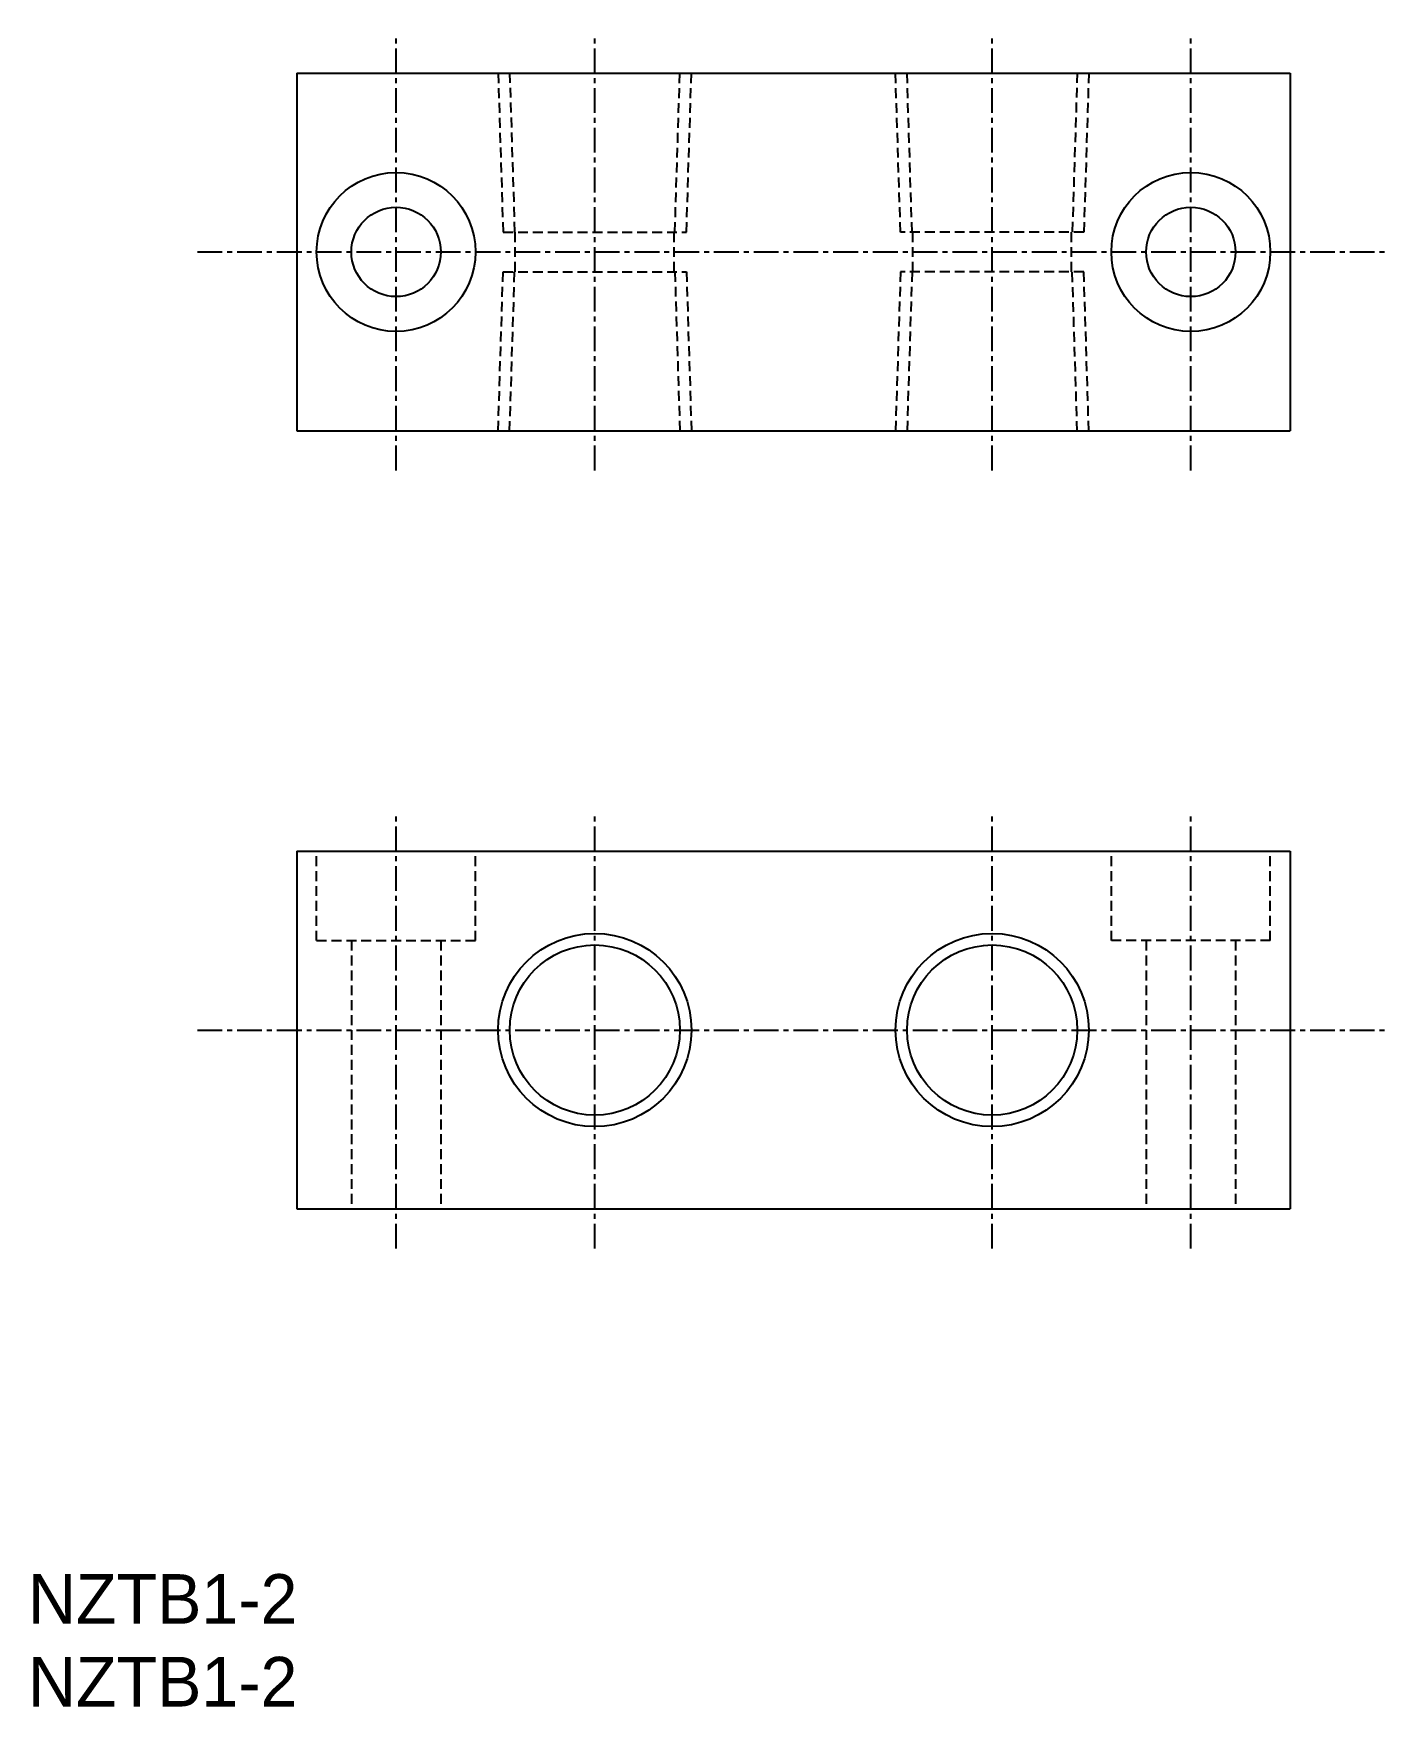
# Model space of a CAD drawing. Extents: x -218.8 to -150.6, y 217.8 to 302.
import ezdxf

# ---------------------------------------------------------------- set-up
doc = ezdxf.new("R2010")
doc.units = 0
doc.linetypes.add('CENTER', pattern=[2, 1.25, -0.25, 0.25, -0.25])
doc.linetypes.add('DASHED', pattern=[0.75, 0.5, -0.25])
doc.layers.get('0').update_dxf_attribs({"linetype": 'CONTINUOUS'})
doc.layers.add('CENTER', color=1, linetype='CENTER')

msp = doc.modelspace()

# ---------------------------------------------------------------- linework, layer by layer
at = {"color": 7, "linetype": 'CONTINUOUS'}
for p, q in [((-205.595, 300.042), (-155.595, 300.042)), ((-205.595, 300.042), (-205.595, 282.042)), ((-155.595, 300.042), (-155.595, 282.042)), ((-205.595, 282.042), (-155.595, 282.042)), ((-205.595, 260.872), (-155.595, 260.872)), ((-205.595, 260.872), (-205.595, 242.872)), ((-155.595, 260.872), (-155.595, 242.872)), ((-205.595, 242.872), (-155.595, 242.872))]:
    msp.add_line(p, q, dxfattribs=at)
at = {"color": 3, "linetype": 'DASHED'}
for p, q in [((-195.459, 300.042), (-195.209, 292.042)), ((-194.879, 300.06), (-194.628, 292.042)), ((-186.563, 292.042), (-186.312, 300.06)), ((-185.981, 292.042), (-185.731, 300.042)), ((-175.209, 292.042), (-175.459, 300.042)), ((-174.628, 292.042), (-174.879, 300.06)), ((-166.312, 300.06), (-166.563, 292.042)), ((-165.731, 300.042), (-165.981, 292.042)), ((-195.209, 292.042), (-185.981, 292.042)), ((-194.595, 290.042), (-194.595, 292.042)), ((-186.595, 290.042), (-186.595, 292.042)), ((-165.981, 292.042), (-175.209, 292.042)), ((-174.595, 290.042), (-174.595, 292.042)), ((-166.595, 290.042), (-166.595, 292.042)), ((-195.459, 282.042), (-195.209, 290.042)), ((-195.209, 290.042), (-185.981, 290.042)), ((-194.879, 282.024), (-194.628, 290.042)), ((-186.563, 290.042), (-186.312, 282.024)), ((-185.981, 290.042), (-185.731, 282.042)), ((-175.209, 290.042), (-175.459, 282.042)), ((-165.981, 290.042), (-175.209, 290.042)), ((-174.628, 290.042), (-174.879, 282.024)), ((-166.312, 282.024), (-166.563, 290.042)), ((-165.731, 282.042), (-165.981, 290.042)), ((-204.595, 256.372), (-204.595, 260.872)), ((-196.595, 256.372), (-196.595, 260.872)), ((-164.595, 256.372), (-164.595, 260.872)), ((-156.595, 256.372), (-156.595, 260.872)), ((-204.595, 256.372), (-196.595, 256.372)), ((-202.845, 256.372), (-202.845, 242.872)), ((-198.345, 256.372), (-198.345, 242.872)), ((-156.595, 256.372), (-164.595, 256.372)), ((-162.845, 256.372), (-162.845, 242.872)), ((-158.345, 256.372), (-158.345, 242.872))]:
    msp.add_line(p, q, dxfattribs=at)
at = {"color": 7, "linetype": 'CONTINUOUS'}
for centre, radius in [((-200.595, 291.042), 4), ((-160.595, 291.042), 4), ((-200.595, 291.042), 2.25), ((-160.595, 291.042), 2.25), ((-190.595, 251.872), 4.283), ((-170.595, 251.872), 4.283)]:
    msp.add_circle(centre, radius, dxfattribs=at)
at = {"color": 3, "linetype": 'CONTINUOUS'}
for centre in [(-190.595, 251.872), (-170.595, 251.872)]:
    msp.add_circle(centre, 4.864, dxfattribs=at)
at = {"layer": 'CENTER', "color": 1, "linetype": 'CENTER'}
for p, q in [((-200.595, 280.042), (-200.595, 302.042)), ((-190.595, 280.042), (-190.595, 302.042)), ((-170.595, 280.042), (-170.595, 302.042)), ((-160.595, 280.042), (-160.595, 302.042)), ((-210.595, 291.042), (-150.595, 291.042)), ((-200.595, 240.872), (-200.595, 262.872)), ((-190.595, 240.872), (-190.595, 262.872)), ((-170.595, 240.872), (-170.595, 262.872)), ((-160.595, 240.872), (-160.595, 262.872)), ((-210.595, 251.872), (-150.595, 251.872))]:
    msp.add_line(p, q, dxfattribs=at)

# ---------------------------------------------------------------- texts
at = {"color": 7, "linetype": 'CONTINUOUS'}
for p in [(-219.12, 221.981), (-219.12, 217.815)]:
    msp.add_text('NZTB1-2', height=2.5, dxfattribs=at).set_placement(p)

doc.saveas('drawing.dxf')
